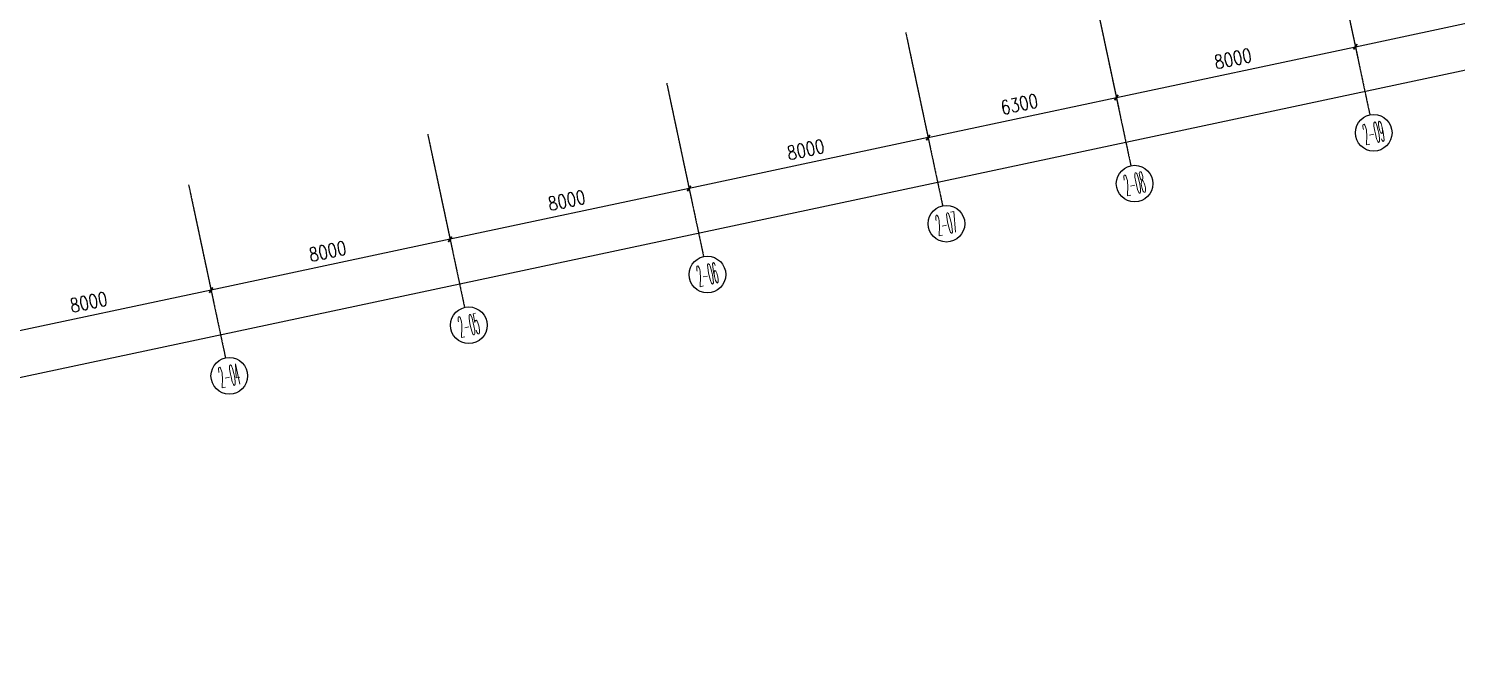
# Model space of a CAD drawing. Extents: x -781653 to 929899, y -292639 to -18670.
# Drawn here: x -239840 to -193095, y -215232 to -194606 of the extents above; entities that cross this region are included whole.
import ezdxf
from ezdxf.enums import TextEntityAlignment as Align

# ---------------------------------------------------------------- set-up
doc = ezdxf.new("R2010")
doc.units = 0
doc.header["$LTSCALE"] = 10
doc.header["$MEASUREMENT"] = 0
doc.linetypes.add('CENTER', pattern=[2, 1.25, -0.25, 0.25, -0.25])
doc.layers.get('0').update_dxf_attribs({"linetype": 'CONTINUOUS'})
doc.layers.get('Defpoints').update_dxf_attribs({"linetype": 'CONTINUOUS'})
for name, color, linetype in [('AXIS', 3, 'CONTINUOUS'), ('AXIS_TEXT', 7, 'CONTINUOUS'), ('DOTE', 8, 'CENTER'), ('PUB_DIM', 3, 'CONTINUOUS')]:
    doc.layers.add(name, color=color, linetype=linetype)
doc.layers.get('DOTE').off()
doc.styles.add('_TCH_AXIS', font='COMPLEX', dxfattribs={"bigfont": 'GBCBIG'})
doc.styles.add('COMPLEX', font='COMPLEX')
doc.styles.add('DIM_FONT', font='SIMPLEX', dxfattribs={"width": 0.8, "bigfont": 'HZTXT'})
doc.dimstyles.new('DIMN300', dxfattribs={"dimscale": 3, "dimtxt": 300, "dimasz": 100, "dimexe": 250, "dimexo": 300, "dimgap": 150, "dimtad": 1, "dimdec": 0, "dimzin": 0, "dimdsep": 46, "dimtxsty": 'DIM_FONT', "dimblk": 'ARCHTICK', "dimcen": 0.09, "dimclrt": 7, "dimazin": 2, "dimtfac": 1, "dimtdec": 0, "dimtix": 1, "dimtmove": 2, "dimatfit": 3, "dimfxl": 0, "dimtolj": 1, "dimtzin": 0, "dimarcsym": 0})

# ---------------------------------------------------------------- blocks, each defined once
blk = doc.blocks.new('_AXISO')
blk.add_circle((0, 0), 0.5)
at = {"layer": 'AXIS_TEXT', "style": 'COMPLEX', "width": 1.041667}
blk.add_attdef('A', text='', height=0.56, dxfattribs=at).set_placement((-0.25, -0.28), (0.25, -0.28), align=Align.FIT)
blk = doc.blocks.new('_ArchTick')
at = {"color": 0, "linetype": 'ByBlock', "const_width": 0.4}
blk.add_lwpolyline([(-0.5, -0.5), (0.5, 0.5)], dxfattribs=at)
blk = doc.blocks.new('*D212')
at = {"layer": 'Defpoints', "color": 0}
for p in [(144370, 33380), (138208, 32069), (145103, 29933)]:
    blk.add_point(p, dxfattribs=at)
at = {"layer": 'PUB_DIM', "color": 0, "lineweight": -2}
for p, q in [((144463, 32940), (145181, 29567)), ((138301, 31629), (139019, 28255)), ((138941, 28622), (145103, 29933))]:
    blk.add_line(p, q, dxfattribs=at)
at = {"layer": 'PUB_DIM', "color": 0, "lineweight": -2, "xscale": 150, "yscale": 150, "zscale": 150}
for p, rotation in [((145103, 29933), 12.01260007421661), ((138941, 28622), 192.0126000742166)]:
    blk.add_blockref('_ArchTick', p, dxfattribs=dict(at, rotation=rotation))
at = {"layer": 'PUB_DIM', "color": 7, "insert": (141928, 29718), "char_height": 450, "attachment_point": 5, "rotation": 12.0126, "style": 'DIM_FONT'}
blk.add_mtext('\\A1;6300', dxfattribs=at)
blk = doc.blocks.new('*D213')
at = {"layer": 'Defpoints', "color": 0}
for p in [(152195, 35045), (144370, 33380), (152928, 31598)]:
    blk.add_point(p, dxfattribs=at)
at = {"layer": 'PUB_DIM', "color": 0, "lineweight": -2}
for p, q in [((152288, 34605), (153006, 31232)), ((144463, 32940), (145181, 29567)), ((145103, 29933), (152928, 31598))]:
    blk.add_line(p, q, dxfattribs=at)
at = {"layer": 'PUB_DIM', "color": 0, "lineweight": -2, "xscale": 150, "yscale": 150, "zscale": 150}
for p, rotation in [((152928, 31598), 12.01260007427788), ((145103, 29933), 192.0126000742779)]:
    blk.add_blockref('_ArchTick', p, dxfattribs=dict(at, rotation=rotation))
at = {"layer": 'PUB_DIM', "color": 7, "insert": (148922, 31206), "char_height": 450, "attachment_point": 5, "rotation": 12.0126, "style": 'DIM_FONT'}
blk.add_mtext('\\A1;8000', dxfattribs=at)
blk = doc.blocks.new('*D214')
at = {"layer": 'Defpoints', "color": 0}
for p in [(138208, 32069), (130383, 30404), (131116, 26957)]:
    blk.add_point(p, dxfattribs=at)
at = {"layer": 'PUB_DIM', "color": 0, "lineweight": -2}
for p, q in [((138301, 31629), (139019, 28255)), ((130477, 29964), (131194, 26590)), ((138941, 28622), (131116, 26957))]:
    blk.add_line(p, q, dxfattribs=at)
at = {"layer": 'PUB_DIM', "color": 0, "lineweight": -2, "xscale": 150, "yscale": 150, "zscale": 150}
for p, rotation in [((138941, 28622), 12.01260007421691), ((131116, 26957), 192.0126000742169)]:
    blk.add_blockref('_ArchTick', p, dxfattribs=dict(at, rotation=rotation))
at = {"layer": 'PUB_DIM', "color": 7, "insert": (134935, 28230), "char_height": 450, "attachment_point": 5, "rotation": 12.0126, "style": 'DIM_FONT'}
blk.add_mtext('\\A1;8000', dxfattribs=at)
blk = doc.blocks.new('*D215')
at = {"layer": 'Defpoints', "color": 0}
for p in [(130383, 30404), (122558, 28739), (123291, 25292)]:
    blk.add_point(p, dxfattribs=at)
at = {"layer": 'PUB_DIM', "color": 0, "lineweight": -2}
for p, q in [((130477, 29964), (131194, 26590)), ((122652, 28299), (123370, 24925)), ((131116, 26957), (123291, 25292))]:
    blk.add_line(p, q, dxfattribs=at)
at = {"layer": 'PUB_DIM', "color": 0, "lineweight": -2, "xscale": 150, "yscale": 150, "zscale": 150}
for p, rotation in [((131116, 26957), 12.01260007421691), ((123291, 25292), 192.0126000742169)]:
    blk.add_blockref('_ArchTick', p, dxfattribs=dict(at, rotation=rotation))
at = {"layer": 'PUB_DIM', "color": 7, "insert": (127110, 26565), "char_height": 450, "attachment_point": 5, "rotation": 12.0126, "style": 'DIM_FONT'}
blk.add_mtext('\\A1;8000', dxfattribs=at)
blk = doc.blocks.new('*D216')
at = {"layer": 'Defpoints', "color": 0}
for p in [(122558, 28739), (114733, 27074), (115467, 23627)]:
    blk.add_point(p, dxfattribs=at)
at = {"layer": 'PUB_DIM', "color": 0, "lineweight": -2}
for p, q in [((122652, 28299), (123370, 24925)), ((114827, 26634), (115545, 23260)), ((123291, 25292), (115467, 23627))]:
    blk.add_line(p, q, dxfattribs=at)
at = {"layer": 'PUB_DIM', "color": 0, "lineweight": -2, "xscale": 150, "yscale": 150, "zscale": 150}
for p, rotation in [((123291, 25292), 12.01260007440828), ((115467, 23627), 192.0126000744082)]:
    blk.add_blockref('_ArchTick', p, dxfattribs=dict(at, rotation=rotation))
at = {"layer": 'PUB_DIM', "color": 7, "insert": (119285, 24900), "char_height": 450, "attachment_point": 5, "rotation": 12.0126, "style": 'DIM_FONT'}
blk.add_mtext('\\A1;8000', dxfattribs=at)
blk = doc.blocks.new('*D217')
at = {"layer": 'Defpoints', "color": 0}
for p in [(114733, 27074), (106908, 25409), (107642, 21962)]:
    blk.add_point(p, dxfattribs=at)
at = {"layer": 'PUB_DIM', "color": 0, "lineweight": -2}
for p, q in [((114827, 26634), (115545, 23260)), ((107002, 24969), (107720, 21595)), ((115467, 23627), (107642, 21962))]:
    blk.add_line(p, q, dxfattribs=at)
at = {"layer": 'PUB_DIM', "color": 0, "lineweight": -2, "xscale": 150, "yscale": 150, "zscale": 150}
for p, rotation in [((115467, 23627), 12.01260007440828), ((107642, 21962), 192.0126000744082)]:
    blk.add_blockref('_ArchTick', p, dxfattribs=dict(at, rotation=rotation))
at = {"layer": 'PUB_DIM', "color": 7, "insert": (111461, 23235), "char_height": 450, "attachment_point": 5, "rotation": 12.0126, "style": 'DIM_FONT'}
blk.add_mtext('\\A1;8000', dxfattribs=at)
blk = doc.blocks.new('*D230')
at = {"layer": 'Defpoints', "color": 0}
for p in [(167844, 38375), (168889, 33466), (19760, 6865)]:
    blk.add_point(p, dxfattribs=at)
at = {"layer": 'PUB_DIM', "color": 0, "lineweight": -2}
for p, q in [((167938, 37935), (168967, 33099)), ((20804, 1955), (168889, 33466)), ((19853, 6424), (20882, 1589))]:
    blk.add_line(p, q, dxfattribs=at)
at = {"layer": 'PUB_DIM', "color": 0, "lineweight": -2, "xscale": 150, "yscale": 150, "zscale": 150}
for p, rotation in [((168889, 33466), 12.01260007422204), ((20804, 1955), 192.0126000742221)]:
    blk.add_blockref('_ArchTick', p, dxfattribs=dict(at, rotation=rotation))
at = {"layer": 'PUB_DIM', "color": 7, "insert": (94753, 18151), "char_height": 450, "attachment_point": 5, "rotation": 12.0126, "style": 'DIM_FONT'}
blk.add_mtext('\\A1;151400', dxfattribs=at)
blk = doc.blocks.new('*D279')
at = {"layer": 'Defpoints', "color": 0}
for p in [(160019, 36710), (152195, 35045), (160753, 33263)]:
    blk.add_point(p, dxfattribs=at)
at = {"layer": 'PUB_DIM', "color": 0, "lineweight": -2}
for p, q in [((160113, 36270), (160831, 32897)), ((152288, 34605), (153006, 31232)), ((152928, 31598), (160753, 33263))]:
    blk.add_line(p, q, dxfattribs=at)
at = {"layer": 'PUB_DIM', "color": 0, "lineweight": -2, "xscale": 150, "yscale": 150, "zscale": 150}
for p, rotation in [((160753, 33263), 12.01260007420716), ((152928, 31598), 192.0126000742071)]:
    blk.add_blockref('_ArchTick', p, dxfattribs=dict(at, rotation=rotation))
at = {"layer": 'PUB_DIM', "color": 7, "insert": (156747, 32871), "char_height": 450, "attachment_point": 5, "rotation": 12.0126, "style": 'DIM_FONT'}
blk.add_mtext('\\A1;8000', dxfattribs=at)
blk = doc.blocks.new('A$C447C5B7F')
at = {"layer": 'AXIS', "linetype": 'ByBlock'}
for p, q in [((152194.6, 35045), (153402.8, 29367.2)), ((144369.8, 33380), (145577.9, 27702.2)), ((138207.8, 32068.8), (139415.9, 26391)), ((130382.9, 30403.8), (131591.1, 24726)), ((122558.1, 28738.8), (123766.3, 23061)), ((114733.3, 27073.7), (115941.5, 21396))]:
    blk.add_line(p, q, dxfattribs=at)
ref = blk.add_blockref('_AXISO', (153527.2, 28780.3), dxfattribs=dict(at, xscale=1200, yscale=1200, zscale=1200))
ref.add_attrib('A', '2-09', dxfattribs={"layer": 'AXIS_TEXT', "linetype": 'ByBlock', "height": 678.82, "rotation": 12.0126, "style": '_TCH_AXIS', "width": 0.2625}).set_placement((153265.8, 28377.7), (153929.8, 28518.9), align=Align.FIT)
ref = blk.add_blockref('_AXISO', (145702.4, 27115.3), dxfattribs=dict(at, xscale=1200, yscale=1200, zscale=1200))
ref.add_attrib('A', '2-08', dxfattribs={"layer": 'AXIS_TEXT', "linetype": 'ByBlock', "height": 678.82, "rotation": 12.0126, "style": '_TCH_AXIS', "width": 0.2625}).set_placement((145441, 26712.6), (146105, 26853.9), align=Align.FIT)
ref = blk.add_blockref('_AXISO', (139540.3, 25804.1), dxfattribs=dict(at, xscale=1200, yscale=1200, zscale=1200))
ref.add_attrib('A', '2-07', dxfattribs={"layer": 'AXIS_TEXT', "linetype": 'ByBlock', "height": 678.82, "rotation": 12.0126, "style": '_TCH_AXIS', "width": 0.2625}).set_placement((139279, 25401.4), (139942.9, 25542.7), align=Align.FIT)
ref = blk.add_blockref('_AXISO', (131715.5, 24139), dxfattribs=dict(at, xscale=1200, yscale=1200, zscale=1200))
ref.add_attrib('A', '2-06', dxfattribs={"layer": 'AXIS_TEXT', "linetype": 'ByBlock', "height": 678.82, "rotation": 12.0126, "style": '_TCH_AXIS', "width": 0.2625}).set_placement((131454.2, 23736.4), (132118.1, 23877.7), align=Align.FIT)
ref = blk.add_blockref('_AXISO', (123906.2, 22477.3), dxfattribs=dict(at, xscale=1200, yscale=1200, zscale=1200))
ref.add_attrib('A', '2-05', dxfattribs={"layer": 'AXIS_TEXT', "linetype": 'ByBlock', "height": 678.82, "rotation": 12.0126, "style": '_TCH_AXIS', "width": 0.2625}).set_placement((123644.9, 22074.7), (124308.8, 22216), align=Align.FIT)
ref = blk.add_blockref('_AXISO', (116064.4, 20822.1), dxfattribs=dict(at, xscale=1200, yscale=1200, zscale=1200))
ref.add_attrib('A', '2-04', dxfattribs={"layer": 'AXIS_TEXT', "linetype": 'ByBlock', "height": 678.82, "rotation": 12.0126, "style": '_TCH_AXIS', "width": 0.256098}).set_placement((115803.1, 20419.5), (116467.1, 20560.8), align=Align.FIT)
at = {"layer": 'PUB_DIM'}
for p1, p2, distance, picture, middle in [((19759.6, 6864.6), (167844.2, 38375), -5019.3, '*D230', (94752.9, 18150.6)), ((152194.6, 35045), (160019.4, 36710), -3523.7, '*D279', (156746.7, 32871.1)), ((144369.8, 33380), (152194.6, 35045), -3523.7, '*D213', (148921.9, 31206.1)), ((138207.8, 32068.8), (144369.8, 33380), -3523.7, '*D212', (141928.5, 29718)), ((138207.8, 32068.8), (130382.9, 30403.8), 3523.7, '*D214', (134935.1, 28229.9)), ((130382.9, 30403.8), (122558.1, 28738.8), 3523.7, '*D215', (127110.2, 26564.9))]:
    dim = blk.add_aligned_dim(p1=p1, p2=p2, distance=distance, dimstyle='DIMN300', override={"dimscale": 1.5}, dxfattribs=at)
    dim.commit()
    dim.dimension.update_dxf_attribs({"geometry": picture, "text_midpoint": middle})
for base, p1, p2, picture, middle in [((115466.7, 23627.2), (122558.1, 28738.8), (114733.3, 27073.7), '*D216', (119285.4, 24899.9)), ((107641.9, 21962.2), (114733.3, 27073.7), (106908.5, 25408.7), '*D217', (111460.6, 23234.9))]:
    dim = blk.add_linear_dim(base=base, p1=p1, p2=p2, angle=12.0126, dimstyle='DIMN300', override={"dimscale": 1.5}, dxfattribs=at)
    dim.commit()
    dim.dimension.update_dxf_attribs({"geometry": picture, "text_midpoint": middle})

msp = doc.modelspace()

# ---------------------------------------------------------------- block references
at = {"layer": 'DOTE'}
msp.add_blockref('A$C447C5B7F', (-349332.1, -226799.4), dxfattribs=at)

doc.saveas('drawing.dxf')
